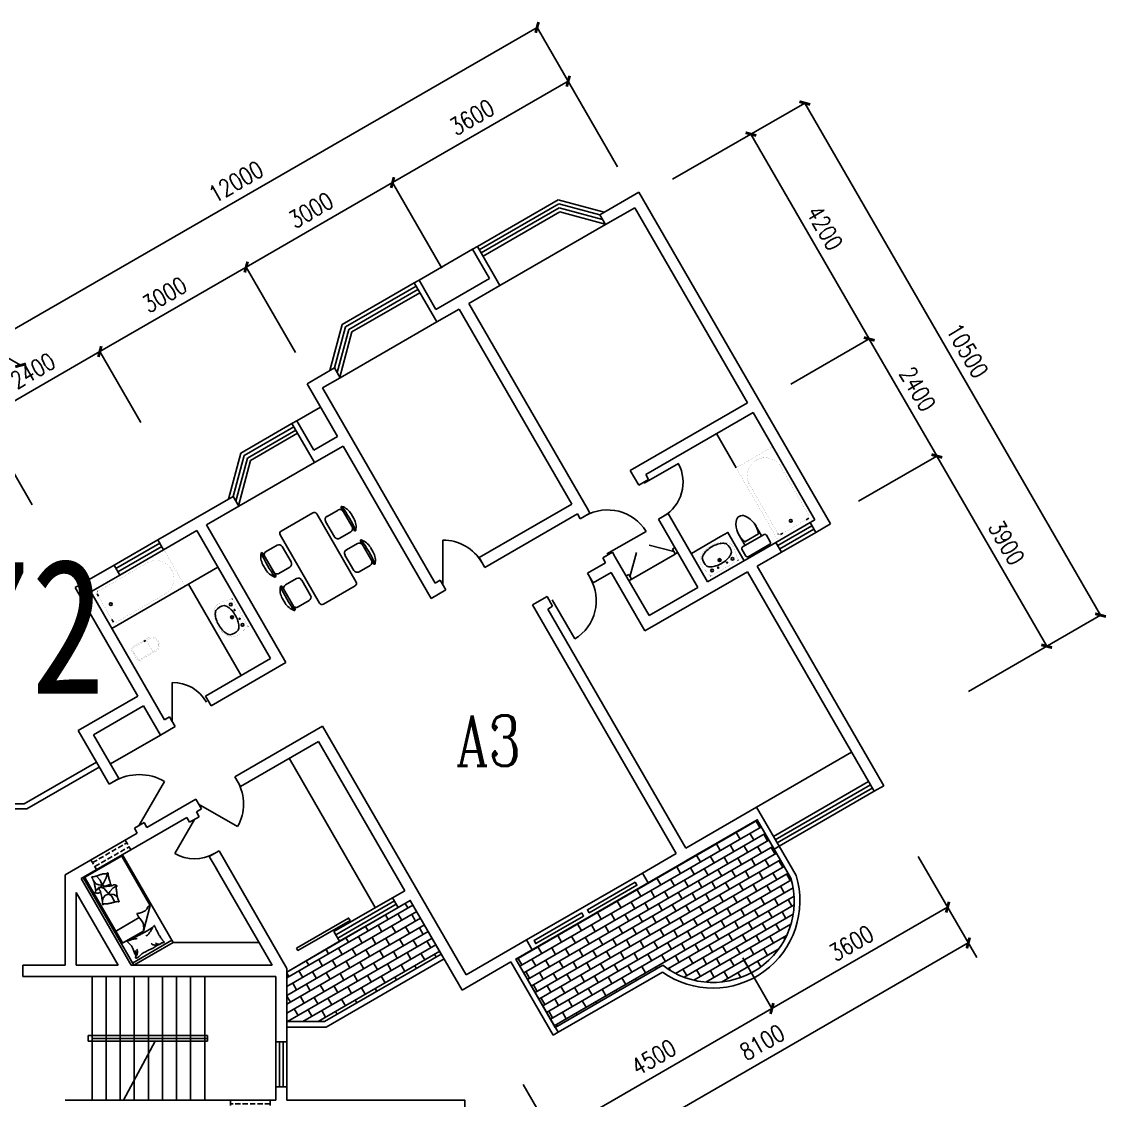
# Model space of a CAD drawing. Header units: millimetres. Extents: x 1129 to 40845, y 569 to 36641.
# Drawn here: x 21592 to 40845, y 17488 to 36641 of the extents above; entities that cross this region are included whole.
import ezdxf
from ezdxf.enums import TextEntityAlignment as Align

# ---------------------------------------------------------------- set-up
doc = ezdxf.new("R2010")
doc.units = ezdxf.units.MM
doc.linetypes.add('DASH', pattern=[0.35, 0.25, -0.1])
for name, color, linetype in [('JJ', 8, 'Continuous'), ('PUB_DIM', 3, 'Continuous'), ('PUB_TEXT', 7, 'Continuous'), ('PUB_WINDW', 7, 'Continuous'), ('TOILET', 7, 'Continuous'), ('WALL', 255, 'Continuous'), ('WINDOW', 2, 'Continuous')]:
    doc.layers.add(name, color=color, linetype=linetype)
doc.styles.add('-宋体', font='SimSun.ttf', dxfattribs={"width": 0.8})
doc.styles.add('_ROMANC', font='ROMANC.shx', dxfattribs={"width": 0.75})
doc.styles.add('DIM_FONT', font='SIMPLEX', dxfattribs={"width": 0.8})
doc.styles.add('SIMPLEX', font='SIMPLEX.SHX')
doc.styles.get("Standard").update_dxf_attribs({"font": 'arial.ttf'})
doc.dimstyles.new('AXIS', dxfattribs={"dimtxt": 300, "dimasz": 1, "dimexe": 250, "dimexo": 300, "dimgap": 0.09, "dimtad": 1, "dimdec": 0, "dimzin": 0, "dimdsep": 46, "dimtxsty": 'DIM_FONT', "dimblk": '_DIMX', "dimcen": 0.09, "dimse1": 1, "dimse2": 1, "dimclrt": 7, "dimadec": 0, "dimazin": 0, "dimtfac": 1, "dimtdec": 0, "dimtix": 1, "dimtmove": 2, "dimatfit": 3, "dimldrblk": '_DIMX', "dimfxl": 1, "dimtolj": 1, "dimtzin": 0, "dimarcsym": 0})

# ---------------------------------------------------------------- blocks, each defined once
blk = doc.blocks.new('_DBLK')
blk.add_line((-0.5, 0), (0, -0.866))
blk.add_arc((-0.5, 0), 1, 300, 0)
at = {"style": 'SIMPLEX', "flags": 9}
blk.add_attdef('A', text='', height=1, dxfattribs=at).set_placement((0, 1.5), align=Align.MIDDLE)
blk = doc.blocks.new('M_C55HKH')
for p, q in [((0, -52), (900, -52)), ((26, -509), (26, -1968)), ((503, -489), (46, -489)), ((503, -489), (872, -858)), ((46, -761), (564, -761)), ((872, -1968), (872, -858)), ((299, -1273), (295, -1270)), ((307, -1352), (299, -1273)), ((146, -1456), (100, -1409)), ((211, -1478), (146, -1456)), ((278, -1459), (211, -1478)), ((278, -1459), (251, -1606)), ((278, -1459), (305, -1407)), ((278, -1459), (357, -1410)), ((317, -1498), (278, -1459)), ((305, -1407), (307, -1352)), ((357, -1410), (393, -1337)), ((393, -1337), (392, -1318)), ((163, -1664), (89, -1649)), ((249, -1682), (175, -1667)), ((249, -1682), (196, -1718)), ((219, -1643), (211, -1652)), ((251, -1606), (219, -1643)), ((249, -1682), (286, -1639)), ((249, -1682), (266, -1787)), ((292, -1700), (249, -1682)), ((286, -1639), (333, -1628)), ((391, -1769), (292, -1700)), ((412, -1527), (317, -1498)), ((333, -1628), (405, -1618)), ((495, -1523), (412, -1527)), ((154, -1766), (147, -1841)), ((196, -1718), (154, -1766)), ((266, -1787), (243, -1892)), ((469, -1839), (391, -1769)), ((46, -1988), (852, -1988))]:
    blk.add_line(p, q)
blk.add_lwpolyline([(0, -2000), (0, 0), (900, 0), (900, -2000)], close=True)
for points in [[(135, -134, -0.263368), (107, -115, -0.494818), (116, -96, -0.049225), (134, -94, -0.036831), (158, -96, -0.031893), (196, -104, 0.035782), (230, -111, 0.032941), (319, -117, 0.026564), (430, -111, 0.017905), (468, -106, -0.033397), (488, -104, -0.03204), (525, -104, 0.018442), (590, -107, 0.010837), (654, -107, 0.014624), (702, -104, 0.111249), (725, -96, -0.153708), (742, -92, -0.076444), (749, -94, -0.215512), (751, -96, -0.585858), (748, -99, 0.363489), (744, -102, 0.191716), (743, -113, -0.129675), (745, -130, -0.01735), (742, -147, 0.019326), (740, -162, 0.018818), (733, -230, 0.021828), (732, -289, 0.006204), (734, -323, 0.001963), (740, -430, 0.028341), (744, -466, -0.117014), (744, -475, -0.36606), (742, -476, -0.03973), (728, -473, -0.048309), (715, -468, 0.062981), (704, -464, 0.04058), (681, -461, 0.014345), (614, -458, 0.005484), (488, -459, 0.007153), (392, -462, 0.008762), (350, -465, -0.008153), (304, -468, -0.06251), (247, -463, 0.078669), (201, -461, 0.047825), (179, -466, -0.034494), (148, -473, -0.023571), (123, -476, -0.510228), (122, -475), (129, -445), (150, -363, 0.073041), (152, -343, 0.023305), (146, -282, 0.018299), (142, -259, -0.01097), (135, -221, -0.042281), (132, -187, -0.027201), (135, -133)], [(133, -150, -0.05369), (148, -163, -0.070312), (156, -175, -0.015448), (159, -183, -0.013244), (163, -194, -0.082127), (166, -212, -0.064164), (163, -235)], [(135, -134, -0.077379), (170, -159, -0.077379), (195, -194, -0.047525), (205, -218, -0.047525), (210, -244)], [(609, -107, 0.027842), (585, -118, 0.048685), (573, -126, 0.023666), (545, -150, 0.031223), (526, -171, 0.046801), (521, -179, 0.023191), (513, -196)], [(691, -102, 0.088153), (656, -105, 0.088153), (625, -120, 0.077547), (604, -142, 0.077547), (590, -169)], [(225, -460, 0.009729), (253, -451, 0.009729), (280, -441, 0.007971), (301, -432, 0.007971), (323, -423)], [(695, -462, 0.016108), (656, -436, 0.024599), (629, -421, 0.009477), (580, -397, 0.015937), (550, -385, 0.072521), (534, -381, 0.033339), (498, -381)], [(503, -489, -0.085272), (566, -599, -0.124044), (575, -686), (562, -782), (563, -854)], [(563, -854, -0.027362), (602, -838, -0.040834), (629, -830, -0.038441), (717, -821, -0.076528), (761, -826, -0.103649), (788, -840, 0.093398), (818, -857, 0.072727), (841, -861, 0.052315), (872, -858)], [(400, -1581, 0.025626), (402, -1591, 0.0108), (426, -1697, 0.00456), (445, -1769, 0.01125), (454, -1797, 0.069394), (462, -1813, -0.079756), (468, -1827, -0.106399), (469, -1839, -0.328642), (466, -1842, -0.299547), (461, -1840, 0.189917), (454, -1835, 0.033518), (446, -1833, 0.075627), (442, -1833, 0.053489), (436, -1835, 0.017838), (418, -1843, 0.038394), (397, -1855, -0.059529), (384, -1862, -0.035943), (362, -1869, -0.011245), (291, -1884, -0.006203), (259, -1889, 0.010783), (241, -1893, 0.019485), (230, -1895, 0.005062), (188, -1908, 0.101392), (167, -1919, -0.223768), (156, -1922, -0.25558), (153, -1920, -0.081563), (150, -1907, -0.071805), (151, -1893, 0.069985), (152, -1879, 0.03546), (145, -1831, 0.029432), (130, -1774, 0.001554), (121, -1746, -0.00152), (112, -1718, -0.004735), (102, -1689, 0.00382), (91, -1653, 0.296001), (66, -1634, -0.649774), (61, -1616, -0.02319), (65, -1613, 0.0288), (68, -1610, 0.005727), (73, -1605, -0.004358), (80, -1599, -0.027528), (94, -1586, -0.046214), (104, -1580, -0.194121), (117, -1579, 0.133719), (137, -1580, 0.005779), (155, -1575, 0.008882)]]:
    blk.add_lwpolyline(points, format="xyb")
blk.add_lwpolyline([(345, -1251, 0.101392), (366, -1238, -0.223768), (377, -1234, -0.25558), (380, -1236, -0.081563), (384, -1249, -0.071805), (384, -1263, 0.069985), (384, -1277, 0.03546), (394, -1324, 0.029432), (414, -1380, 0.001554), (425, -1407, -0.00152), (437, -1434, -0.004735), (448, -1462, 0.00382), (462, -1497, 0.296001), (488, -1515, -0.649774), (495, -1532, -0.02319), (491, -1536, 0.0288), (488, -1539, 0.005727), (484, -1544, -0.004358), (478, -1551, -0.027528), (464, -1564, -0.046214), (455, -1571, -0.194121), (442, -1573, 0.133719), (422, -1574, 0.011505), (387, -1586, 0.008882), (343, -1604, 0.012426), (286, -1629, -0.033612), (264, -1637), (218, -1652), (182, -1663, 0.224341), (170, -1674, -0.722772), (163, -1673, -0.103513), (163, -1670, 0.053465), (163, -1664, 0.030109), (161, -1646, -0.031436), (159, -1628, -0.05324), (160, -1616, 0.05518), (161, -1604, 0.056271), (157, -1583, 0.0108), (124, -1480, 0.00456), (100, -1409, 0.01125), (89, -1381, 0.069394), (80, -1366, -0.079756), (73, -1353, -0.106399), (71, -1341, -0.328642), (74, -1338, -0.299547), (79, -1340, 0.189917), (86, -1344, 0.033518), (94, -1345, 0.075627), (98, -1345, 0.053489), (104, -1343, 0.017838), (122, -1333, 0.038394), (141, -1319, -0.059529), (154, -1311, -0.035943), (175, -1303, -0.011245), (245, -1283, -0.006203), (276, -1275, 0.010783), (295, -1270, 0.019485), (305, -1266, 0.005062)], format="xyb", close=True)
for centre, start, end in [((46, -509), 90, 180), ((46, -741), 180, 270), ((46, -1968), 180, 270), ((852, -1968), 270, 0)]:
    blk.add_arc(centre, 20, start, end)
at = {"style": 'DIM_FONT', "width": 0.8, "flags": 9}
for tag in ['XSIZE', 'YSIZE']:
    blk.add_attdef(tag, (0, 0), '', height=0.5, dxfattribs=at)
blk = doc.blocks.new('_GCBLK')
at = {"linetype": 'DASH'}
for p, q in [((-0.5, -0.5), (-0.5, 0.5)), ((0.5, -0.5), (0.5, 0.5)), ((-0.5, 0.2), (0.5, 0.2)), ((-0.5, -0.2), (0.5, -0.2))]:
    blk.add_line(p, q, dxfattribs=at)
at = {"style": 'SIMPLEX', "flags": 9}
blk.add_attdef('A', text='', height=1, dxfattribs=at).set_placement((0, 1.5), align=Align.MIDDLE)
blk = doc.blocks.new('_DIMX')
at = {"const_width": 50}
blk.add_lwpolyline([(-70, -70), (70, 70)], dxfattribs=at)
blk = doc.blocks.new('*D44')
at = {"color": 0, "linetype": 'ByBlock', "transparency": 16777216}
blk.add_line((1509815, 458482), (1502801, 454433), dxfattribs=at)
at = {"layer": 'DEFPOINTS', "color": 0, "linetype": 'ByBlock', "transparency": 16777216}
for p in [(1509815, 458482), (1502801, 454432), (1502801, 454432)]:
    blk.add_point(p, dxfattribs=at)
at = {"color": 0, "linetype": 'ByBlock', "transparency": 16777216}
for p, rotation in [((1509815, 458482), 30.00000000000117), ((1502801, 454432), 210.0000000000012)]:
    blk.add_blockref('_DIMX', p, dxfattribs=dict(at, rotation=rotation))
at = {"color": 7, "linetype": 'ByBlock', "transparency": 16777216, "insert": (1506158, 456717), "char_height": 300, "attachment_point": 5, "rotation": 30, "style": 'DIM_FONT'}
blk.add_mtext('\\A1;8100', dxfattribs=at)
blk = doc.blocks.new('*D43')
at = {"color": 0, "linetype": 'ByBlock', "transparency": 16777216}
blk.add_line((1509447, 459118), (1506331, 457319), dxfattribs=at)
at = {"layer": 'DEFPOINTS', "color": 0, "linetype": 'ByBlock', "transparency": 16777216}
for p in [(1509448, 459118), (1506330, 457318), (1506330, 457318)]:
    blk.add_point(p, dxfattribs=at)
at = {"color": 0, "linetype": 'ByBlock', "transparency": 16777216}
for p, rotation in [((1509448, 459118), 30.00000000000102), ((1506330, 457318), 210.0000000000011)]:
    blk.add_blockref('_DIMX', p, dxfattribs=dict(at, rotation=rotation))
at = {"color": 7, "linetype": 'ByBlock', "transparency": 16777216, "insert": (1507739, 458478), "char_height": 300, "attachment_point": 5, "rotation": 30, "style": 'DIM_FONT'}
blk.add_mtext('\\A1;3600', dxfattribs=at)
blk = doc.blocks.new('*D49')
at = {"color": 0, "linetype": 'ByBlock', "transparency": 16777216}
blk.add_line((1506330, 457318), (1502434, 455069), dxfattribs=at)
at = {"layer": 'DEFPOINTS', "color": 0, "linetype": 'ByBlock', "transparency": 16777216}
for p in [(1506330, 457318), (1502433, 455068), (1502433, 455068)]:
    blk.add_point(p, dxfattribs=at)
at = {"color": 0, "linetype": 'ByBlock', "transparency": 16777216}
for p, rotation in [((1506330, 457318), 30.00000000000676), ((1502433, 455068), 210.0000000000067)]:
    blk.add_blockref('_DIMX', p, dxfattribs=dict(at, rotation=rotation))
at = {"color": 7, "linetype": 'ByBlock', "transparency": 16777216, "insert": (1504232, 456453), "char_height": 300, "attachment_point": 5, "rotation": 30, "style": 'DIM_FONT'}
blk.add_mtext('\\A1;4500', dxfattribs=at)
blk = doc.blocks.new('_WBLK')
for p, q in [((-0.5, 0.5), (0.5, 0.5)), ((0.5, 0.167), (-0.5, 0.167)), ((0.5, -0.167), (-0.5, -0.167)), ((-0.5, -0.5), (0.5, -0.5))]:
    blk.add_line(p, q)
at = {"style": 'SIMPLEX', "flags": 9}
blk.add_attdef('A', text='', height=1, dxfattribs=at).set_placement((0, 1.5), align=Align.MIDDLE)
blk = doc.blocks.new('M_E4')
for p, q in [((670, -80), (670, -137)), ((670, -86), (670, -97)), ((670, -663), (670, -614))]:
    blk.add_line(p, q)
at = {"const_width": 1.5}
for points in [[(-750, -750), (-750, 0)], [(-750, 0), (750, 0)], [(750, 0), (750, -750)], [(608, -56), (640, -56)], [(670, -90), (670, -656)], [(750, -750), (-750, -750)], [(670, -663), (670, -655)]]:
    blk.add_lwpolyline(points, dxfattribs=at)
for points in [[(-399, -56, 0.930688), (-388, -693, 0.930688)], [(670, -86, 0.414214), (640, -56, 0.414214)], [(670, -90, 0.041784), (670, -85, 0.412615)], [(640, -693, 0.414214), (670, -663, 0.414214)]]:
    blk.add_lwpolyline(points, format="xyb", dxfattribs=at)
at = {"const_width": 1.5, "flags": 128}
for points in [[(-399, -56), (608, -56)], [(-399, -694), (645, -692)]]:
    blk.add_lwpolyline(points, dxfattribs=at)
for radius in [25, 23]:
    blk.add_circle((550, -381), radius)
blk.add_arc((640, -663), 30, 270, 280.176)
at = {"width": 0.8, "flags": 9}
for tag in ['XSIZE', 'YSIZE']:
    blk.add_attdef(tag, (0, 0), '', height=0.5, dxfattribs=at)
blk = doc.blocks.new('*D17')
at = {"color": 0, "linetype": 'ByBlock', "transparency": 16777216}
blk.add_line((1502161, 474739), (1491770, 468740), dxfattribs=at)
at = {"layer": 'DEFPOINTS', "color": 0, "linetype": 'ByBlock', "transparency": 16777216}
for p in [(1502161, 474739), (1491769, 468739), (1491769, 468739)]:
    blk.add_point(p, dxfattribs=at)
at = {"color": 0, "linetype": 'ByBlock', "transparency": 16777216}
for p, rotation in [((1502161, 474739), 30.00000000000109), ((1491769, 468739), 210.0000000000011)]:
    blk.add_blockref('_DIMX', p, dxfattribs=dict(at, rotation=rotation))
at = {"color": 7, "linetype": 'ByBlock', "transparency": 16777216, "insert": (1496815, 471999), "char_height": 300, "attachment_point": 5, "rotation": 30, "style": 'DIM_FONT'}
blk.add_mtext('\\A1;12000', dxfattribs=at)
blk = doc.blocks.new('*D16')
at = {"color": 0, "linetype": 'ByBlock', "transparency": 16777216}
blk.add_line((1496996, 470483), (1494400, 468985), dxfattribs=at)
at = {"layer": 'DEFPOINTS', "color": 0, "linetype": 'ByBlock', "transparency": 16777216}
for p in [(1496997, 470484), (1494399, 468984), (1494399, 468984)]:
    blk.add_point(p, dxfattribs=at)
at = {"color": 0, "linetype": 'ByBlock', "transparency": 16777216}
for p, rotation in [((1496997, 470484), 29.99999999999318), ((1494399, 468984), 209.9999999999931)]:
    blk.add_blockref('_DIMX', p, dxfattribs=dict(at, rotation=rotation))
at = {"color": 7, "linetype": 'ByBlock', "transparency": 16777216, "insert": (1495548, 469994), "char_height": 300, "attachment_point": 5, "rotation": 30, "style": 'DIM_FONT'}
blk.add_mtext('\\A1;3000', dxfattribs=at)
blk = doc.blocks.new('*D20')
at = {"color": 0, "linetype": 'ByBlock', "transparency": 16777216}
blk.add_line((1482601, 474739), (1492992, 468740), dxfattribs=at)
at = {"layer": 'DEFPOINTS', "color": 0, "linetype": 'ByBlock', "transparency": 16777216}
for p in [(1482601, 474739), (1492993, 468739), (1492993, 468739)]:
    blk.add_point(p, dxfattribs=at)
at = {"color": 0, "linetype": 'ByBlock', "transparency": 16777216}
for p, rotation in [((1482601, 474739), 149.9999999999989), ((1492993, 468739), 329.9999999999989)]:
    blk.add_blockref('_DIMX', p, dxfattribs=dict(at, rotation=rotation))
at = {"color": 7, "linetype": 'ByBlock', "transparency": 16777216, "insert": (1487947, 471999), "char_height": 300, "attachment_point": 5, "rotation": 330, "style": 'DIM_FONT'}
blk.add_mtext('\\A1;12000', dxfattribs=at)
blk = doc.blocks.new('*D50')
at = {"color": 0, "linetype": 'ByBlock', "transparency": 16777216}
blk.add_line((1494399, 468984), (1492321, 467784), dxfattribs=at)
at = {"layer": 'DEFPOINTS', "color": 0, "linetype": 'ByBlock', "transparency": 16777216}
for p in [(1494399, 468984), (1492321, 467784), (1492321, 467784)]:
    blk.add_point(p, dxfattribs=at)
at = {"color": 0, "linetype": 'ByBlock', "transparency": 16777216}
for p, rotation in [((1494399, 468984), 30.00000000000325), ((1492321, 467784), 210.0000000000032)]:
    blk.add_blockref('_DIMX', p, dxfattribs=dict(at, rotation=rotation))
at = {"color": 7, "linetype": 'ByBlock', "transparency": 16777216, "insert": (1493210, 468644), "char_height": 300, "attachment_point": 5, "rotation": 30, "style": 'DIM_FONT'}
blk.add_mtext('\\A1;2400', dxfattribs=at)
blk = doc.blocks.new('*D25')
at = {"color": 0, "linetype": 'ByBlock', "transparency": 16777216}
blk.add_line((1506914, 473395), (1512163, 464304), dxfattribs=at)
at = {"layer": 'DEFPOINTS', "color": 0, "linetype": 'ByBlock', "transparency": 16777216}
for p in [(1506913, 473396), (1512163, 464303), (1512163, 464303)]:
    blk.add_point(p, dxfattribs=at)
at = {"color": 0, "linetype": 'ByBlock', "transparency": 16777216}
for p, rotation in [((1506913, 473396), 120.0000000000021), ((1512163, 464303), 300.0000000000021)]:
    blk.add_blockref('_DIMX', p, dxfattribs=dict(at, rotation=rotation))
at = {"color": 7, "linetype": 'ByBlock', "transparency": 16777216, "insert": (1509798, 468999), "char_height": 300, "attachment_point": 5, "rotation": 300, "style": 'DIM_FONT'}
blk.add_mtext('\\A1;10500', dxfattribs=at)
blk = doc.blocks.new('*D24')
at = {"color": 0, "linetype": 'ByBlock', "transparency": 16777216}
blk.add_line((1508058, 469206), (1509257, 467129), dxfattribs=at)
at = {"layer": 'DEFPOINTS', "color": 0, "linetype": 'ByBlock', "transparency": 16777216}
for p in [(1508057, 469207), (1509257, 467129), (1509257, 467129)]:
    blk.add_point(p, dxfattribs=at)
at = {"color": 0, "linetype": 'ByBlock', "transparency": 16777216}
for p, rotation in [((1508057, 469207), 119.9999999999999), ((1509257, 467129), 299.9999999999998)]:
    blk.add_blockref('_DIMX', p, dxfattribs=dict(at, rotation=rotation))
at = {"color": 7, "linetype": 'ByBlock', "transparency": 16777216, "insert": (1508917, 468318), "char_height": 300, "attachment_point": 5, "rotation": 300, "style": 'DIM_FONT'}
blk.add_mtext('\\A1;2400', dxfattribs=at)
blk = doc.blocks.new('*D23')
at = {"color": 0, "linetype": 'ByBlock', "transparency": 16777216}
blk.add_line((1505958, 472843), (1508057, 469208), dxfattribs=at)
at = {"layer": 'DEFPOINTS', "color": 0, "linetype": 'ByBlock', "transparency": 16777216}
for p in [(1505957, 472844), (1508057, 469207), (1508057, 469207)]:
    blk.add_point(p, dxfattribs=at)
at = {"color": 0, "linetype": 'ByBlock', "transparency": 16777216}
for p, rotation in [((1505957, 472844), 119.9999999999989), ((1508057, 469207), 299.9999999999989)]:
    blk.add_blockref('_DIMX', p, dxfattribs=dict(at, rotation=rotation))
at = {"color": 7, "linetype": 'ByBlock', "transparency": 16777216, "insert": (1507267, 471176), "char_height": 300, "attachment_point": 5, "rotation": 300, "style": 'DIM_FONT'}
blk.add_mtext('\\A1;4200', dxfattribs=at)
blk = doc.blocks.new('*D45')
at = {"color": 0, "linetype": 'ByBlock', "transparency": 16777216}
blk.add_line((1511207, 463752), (1509258, 467128), dxfattribs=at)
at = {"layer": 'DEFPOINTS', "color": 0, "linetype": 'ByBlock', "transparency": 16777216}
for p in [(1509257, 467129), (1509257, 467129), (1511207, 463751)]:
    blk.add_point(p, dxfattribs=at)
at = {"color": 0, "linetype": 'ByBlock', "transparency": 16777216}
for p, rotation in [((1509257, 467129), 119.9999999999915), ((1511207, 463751), 299.9999999999915)]:
    blk.add_blockref('_DIMX', p, dxfattribs=dict(at, rotation=rotation))
at = {"color": 7, "linetype": 'ByBlock', "transparency": 16777216, "insert": (1510492, 465590), "char_height": 300, "attachment_point": 5, "rotation": 300, "style": 'DIM_FONT'}
blk.add_mtext('\\A1;3900', dxfattribs=at)
blk = doc.blocks.new('M_A2ZXL')
blk.add_line((-0.472, 0), (-0.472, -1))
blk.add_arc((-0.5, 0), 1, 271.6231, 0)
blk = doc.blocks.new('M_E2')
blk.add_line((-306, -118), (-266, -118))
at = {"const_width": 1.5}
for points in [[(-366, 138, 0.97895), (-366, -138, 0.97895)], [(-366, 118, 0.97895), (-366, -118, 0.97895)], [(-306, 118, 0.414214), (-316, 108, 0.414214)], [(0, 88, 0.462192), (-59, 137, 0.462192)], [(-20, 88, 0.414214), (-50, 118, 0.414214)], [(-316, -108, 0.414214), (-306, -118, 0.414214)], [(-59, -137, 0.462192), (0, -88, 0.462192)], [(-50, -118, 0.414214), (-20, -88, 0.414214)]]:
    blk.add_lwpolyline(points, format="xyb", dxfattribs=at)
for points in [[(-366, 137), (-59, 137)], [(-316, 118), (-366, 118)], [(-340, 118), (-266, 118)], [(-316, 108), (-316, -108)], [(-50, 118), (-267, 118)], [(-20, -88), (-20, 88)], [(0, 88), (0, -88)], [(-381, -137), (-59, -137)], [(-316, -118), (-366, -118)], [(-340, -118), (-266, -118)], [(-266, -118), (-50, -118)]]:
    blk.add_lwpolyline(points, dxfattribs=at)
at = {"width": 0.8, "flags": 9}
for tag in ['XSIZE', 'YSIZE']:
    blk.add_attdef(tag, (0, 0), '', height=0.5, dxfattribs=at)
blk = doc.blocks.new('M_C25MYD')
for p, q in [((-569, 821), (-109, 821)), ((-389, 921), (-290, 921)), ((117, 821), (577, 821)), ((298, 921), (397, 921)), ((-564, 754), (-564, 529)), ((-114, 754), (-114, 529)), ((122, 754), (122, 529)), ((572, 754), (572, 529)), ((704, 392), (-696, 392)), ((-497, 461), (-182, 461)), ((190, 461), (505, 461)), ((-746, 342), (-746, -308)), ((754, -308), (754, 342)), ((-696, -358), (704, -358)), ((-564, -720), (-564, -495)), ((-182, -427), (-497, -427)), ((-114, -720), (-114, -495)), ((122, -720), (122, -495)), ((505, -427), (190, -427)), ((572, -720), (572, -495)), ((-109, -787), (-569, -787)), ((-290, -887), (-389, -887)), ((577, -787), (117, -787)), ((397, -887), (298, -887))]:
    blk.add_line(p, q)
for centre, radius, start, end in [((-579, 837), 10, 130.7265, 202.67), ((-569, 841), 20, 202.67, 270), ((-379, 606), 316, 91.7651, 130.7265), ((-339, -1857), 2713, 84.8023, 95.1977), ((-497, 754), 67.5, 90, 180), ((-300, 606), 316, 49.2735, 88.2349), ((-182, 754), 67.5, 0, 90), ((-109, 841), 20, 270, 337.33), ((-100, 837), 10, 337.33, 49.2735), ((108, 837), 10, 130.7265, 202.67), ((117, 841), 20, 202.67, 270), ((307, 606), 316, 91.7651, 130.7265), ((347, -1857), 2713, 84.8023, 95.1977), ((190, 754), 67.5, 90, 180), ((387, 606), 316, 49.2735, 88.2349), ((505, 754), 67.5, 0, 90), ((577, 841), 20, 270, 337.33), ((587, 837), 10, 337.33, 49.2735), ((-696, 342), 50, 90, 180), ((-497, 529), 67.5, 180, 270), ((-182, 529), 67.5, 270, 0), ((190, 529), 67.5, 180, 270), ((505, 529), 67.5, 270, 0), ((704, 342), 50, 0, 90), ((-696, -308), 50, 180, 270), ((704, -308), 50, 270, 0), ((-497, -495), 67.5, 90, 180), ((-182, -495), 67.5, 0, 90), ((190, -495), 67.5, 90, 180), ((505, -495), 67.5, 0, 90), ((-497, -720), 67.5, 180, 270), ((-182, -720), 67.5, 270, 0), ((190, -720), 67.5, 180, 270), ((505, -720), 67.5, 270, 0), ((-579, -803), 10, 157.33, 229.2735), ((-569, -807), 20, 90, 157.33), ((-379, -572), 316, 229.2735, 268.2349), ((-339, 1890), 2713, 264.8023, 275.1977), ((-300, -572), 316, 271.7651, 310.7265), ((-109, -807), 20, 22.67, 90), ((-100, -803), 10, 310.7265, 22.67), ((108, -803), 10, 157.33, 229.2735), ((117, -807), 20, 90, 157.33), ((307, -572), 316, 229.2735, 268.2349), ((347, 1890), 2713, 264.8023, 275.1977), ((387, -572), 316, 271.7651, 310.7265), ((577, -807), 20, 22.67, 90), ((587, -803), 10, 310.7265, 22.67)]:
    blk.add_arc(centre, radius, start, end)
at = {"width": 0.8, "flags": 9}
for tag in ['XSIZE', 'YSIZE']:
    blk.add_attdef(tag, (0, 0), '', height=0.5, dxfattribs=at)
blk = doc.blocks.new('M_E11')
for p, q in [((-280, -10), (-280, 0)), ((280, 0), (280, -10)), ((-251, -189), (-251, -186)), ((-248, -183), (-250, -185))]:
    blk.add_line(p, q)
at = {"const_width": 1.5}
for points in [[(-280, 0), (280, 0)], [(-326, -200), (-280, -5)], [(326, -204), (280, -5)]]:
    blk.add_lwpolyline(points, dxfattribs=at)
at = {"flags": 128}
for points in [[(-253, -188, 0.172546), (-250, -358, 0.726395)], [(253, -188, -0.172546), (250, -358, -0.726395)]]:
    blk.add_lwpolyline(points, format="xyb", dxfattribs=at)
for points in [[(253, -188, 0.098208), (193, -141, 0.066287), (110, -111, 0.052428), (0, -100, 0.052428), (-110, -111, 0.066287), (-193, -141, 0.093876), (-251, -186, 0.171377)], [(-250, -358, 0.091341), (-193, -401, 0.066287), (-110, -431, 0.052428), (0, -442, 0.052428), (110, -431, 0.066287), (193, -401, 0.091756), (250, -358, 0.171377)]]:
    blk.add_lwpolyline(points, format="xyb")
at = {"const_width": 1.5}
for points in [[(-326, -200, 0.008223), (-326, -204, 0.149285)], [(-326, -266, 0.149285), (-304, -337, 0.107079), (-231, -408, 0.075625), (-131, -450, 0.062436), (-1, -467, 0.062436), (130, -452, 0.075625), (230, -410, 0.107079), (304, -339, 0.149285), (326, -268, 0.005205), (326, -266, 0.086596)]]:
    blk.add_lwpolyline(points, format="xyb", dxfattribs=at)
at = {"const_width": 1.5, "flags": 128}
for points in [[(-326, -204), (-326, -268)], [(326, -204), (326, -268)]]:
    blk.add_lwpolyline(points, dxfattribs=at)
for centre, radius in [((-210, -75), 24), ((-210, -75), 24), ((-210, -75), 24), ((-90, -65), 10), ((0, -170), 25), ((0, -170), 15), ((90, -65), 10), ((210, -75), 24)]:
    blk.add_circle(centre, radius)
blk.add_arc((-250, -186), 1, 131.3224, 180)
at = {"width": 0.8, "flags": 9}
for tag in ['XSIZE', 'YSIZE']:
    blk.add_attdef(tag, (0, 0), '', height=0.5, dxfattribs=at)
blk = doc.blocks.new('M_A7VJZ')
for p, q in [((-0.5, 0), (-0.146, -0.354)), ((0.5, 0), (0.146, -0.354))]:
    blk.add_line(p, q)
blk = doc.blocks.new('M_E24TTP')
at = {"layer": 'TOILET', "color": 7}
for p, q in [((-170, 200), (-170, 430)), ((170, 200), (170, 430)), ((-220, 200), (220, 200)), ((-140, 260), (140, 260)), ((-250, 30), (-250, 170)), ((220, 0), (-220, 0)), ((250, 170), (250, 30))]:
    blk.add_line(p, q, dxfattribs=at)
for centre, radius, start, end in [((227, 413), 398, 143.3619, 202.5495), ((0, 590), 110, 33.4509, 146.5491), ((-227, 413), 398, 337.4505, 36.6381), ((-220, 170), 30, 90, 180), ((220, 170), 30, 0, 90), ((-220, 30), 30, 180, 270), ((220, 30), 30, 270, 0)]:
    blk.add_arc(centre, radius, start, end, dxfattribs=at)
at = {"style": 'DIM_FONT', "width": 0.8, "flags": 9}
for tag in ['XSIZE', 'YSIZE']:
    blk.add_attdef(tag, (0, 0), '', height=0.5, dxfattribs=at)
blk = doc.blocks.new('*D55')
at = {"color": 0, "linetype": 'ByBlock', "transparency": 16777216}
blk.add_line((1499594, 471983), (1496998, 470484), dxfattribs=at)
at = {"layer": 'DEFPOINTS', "color": 0, "linetype": 'ByBlock', "transparency": 16777216}
for p in [(1499595, 471984), (1496997, 470484), (1496997, 470484)]:
    blk.add_point(p, dxfattribs=at)
at = {"color": 0, "linetype": 'ByBlock', "transparency": 16777216}
for p, rotation in [((1499595, 471984), 30.00000000000373), ((1496997, 470484), 210.0000000000038)]:
    blk.add_blockref('_DIMX', p, dxfattribs=dict(at, rotation=rotation))
at = {"color": 7, "linetype": 'ByBlock', "transparency": 16777216, "insert": (1498146, 471494), "char_height": 300, "attachment_point": 5, "rotation": 30, "style": 'DIM_FONT'}
blk.add_mtext('\\A1;3000', dxfattribs=at)
blk = doc.blocks.new('*D54')
at = {"color": 0, "linetype": 'ByBlock', "transparency": 16777216}
blk.add_line((1502712, 473783), (1499596, 471984), dxfattribs=at)
at = {"layer": 'DEFPOINTS', "color": 0, "linetype": 'ByBlock', "transparency": 16777216}
for p in [(1502713, 473784), (1499595, 471984), (1499595, 471984)]:
    blk.add_point(p, dxfattribs=at)
at = {"color": 0, "linetype": 'ByBlock', "transparency": 16777216}
for p, rotation in [((1502713, 473784), 29.99999999999645), ((1499595, 471984), 209.9999999999965)]:
    blk.add_blockref('_DIMX', p, dxfattribs=dict(at, rotation=rotation))
at = {"color": 7, "linetype": 'ByBlock', "transparency": 16777216, "insert": (1501004, 473144), "char_height": 300, "attachment_point": 5, "rotation": 30, "style": 'DIM_FONT'}
blk.add_mtext('\\A1;3600', dxfattribs=at)
blk = doc.blocks.new('1T4F72')
h = blk.add_hatch()
h.set_pattern_fill('AR-BRSTD', color=8, scale=2, angle=30, style=0)
h.set_pattern_definition([(30, (-1048397.38, -1184649.88), (-67.7418, 117.332239), []), (120, (-1048397.38, -1184649.88), (-243.718162, 15.73224), [135.4836, -135.4836])])
edge = h.paths.add_edge_path()
edge.add_line((21354.6, -14405.1), (20654.6, -13192.7))
edge.add_line((20654.6, -13192.7), (24941.3, -10717.8))
edge.add_line((24941.3, -10717.8), (25539.5, -11753.9))
edge.add_arc((24152.5, -12161), 1445.5, -127.87309, 16.35801, ccw=False)
edge.add_line((23265.1, -13302.1), (21354.6, -14405.1))
h = blk.add_hatch()
h.set_pattern_fill('AR-BRSTD', color=8, scale=2, angle=30, style=0)
h.set_pattern_definition([(30, (-1498930.02, -470603.51), (-67.7418, 117.332239), []), (120, (-1498930.02, -470603.51), (-243.718162, 15.73224), [135.4836, -135.4836])])
h.paths.add_polyline_path([(19332.4, -13102.5), (18782.4, -12149.9), (16592.5, -13422.1), (16592.5, -14298.8), (17260.4, -14298.8)])
at = {"color": 8}
for p, q in [((14346.7, -9213.5), (13457.4, -9726.9)), ((10527.5, -10523.6), (11977.5, -10523.6)), ((10577.5, -10437), (11927.5, -10437)), ((25241.3, -11237.4), (25539.5, -11753.9)), ((25329.6, -11186.4), (25629.5, -11705.9)), ((16592.5, -13422.1), (17526.6, -12874.9)), ((21354.6, -14405.1), (23265.1, -13302.1)), ((21404.6, -14491.7), (23258.2, -13421.5)), ((15183.6, -14548.8), (15183.6, -14648.8)), ((13692.5, -15698.8), (14252.5, -14648.8))]:
    blk.add_line(p, q, dxfattribs=at)
for points in [[(21354.6, -14405.1), (20654.6, -13192.7), (24941.3, -10717.8), (25539.5, -11753.9)], [(19332.4, -13102.5), (18782.4, -12149.9), (16592.5, -13422.1), (16592.5, -14298.8), (17260.4, -14298.8), (19332.4, -13102.5)]]:
    blk.add_lwpolyline(points, dxfattribs=at)
blk.add_lwpolyline([(16764.2, -12996), (17687.7, -12462.8), (17711.9, -12504.8), (16788.4, -13037.9)], close=True, dxfattribs=at)
blk.add_lwpolyline([(12408.3, -14095, 0, 0, 0), (15786.7, -14095, 0, 0, 0), (15786.7, -15131.5, 0, 0, 0), (14532.5, -15131.5, 600, 0, 0), (14252.5, -15131.5, 0, 0, 0)], format="xyseb", dxfattribs=at)
for radius, start, end in [(1545.5, 234.64481, 17.12845), (1445.5, 232.12691, 16.35801)]:
    blk.add_arc((24152.5, -12161), radius, start, end, dxfattribs=at)
at = {"layer": 'JJ', "color": 8}
for p, q in [((24566.3, -4467.9), (24216.3, -3861.7)), ((23771, -5990.5), (24290.6, -5690.5)), ((13483.7, -7318.8), (15365.7, -6232.2)), ((15782.3, -8153.7), (14846.1, -6532.2)), ((18159.7, -12277.9), (16632.3, -9626)), ((14574.6, -12896.7), (16095.8, -12896.7))]:
    blk.add_line(p, q, dxfattribs=at)
blk.add_lwpolyline([(24290.6, -5690.5), (24420, -5615.8), (24709.5, -6117.3)], dxfattribs=at)
at = {"layer": 'PUB_DIM'}
for p, q in [((21032.9, 3352), (22461.7, 877.2)), ((25784.5, 2008.9), (23438.4, 654.4)), ((18466.7, 596.8), (19344.1, -922.8)), ((15868.6, -903.2), (16746, -2422.8)), ((26928.7, -2180.2), (25538.4, -2982.9)), ((13270.9, -2403.1), (13998.2, -3662.8)), ((10640.6, -2648), (12069.4, -5122.8)), ((28128.7, -4258.7), (26738.4, -5061.4)), ((22661.8, -6473.7), (23482.1, -6000.1)), ((31034.5, -7084.3), (28688.4, -8438.9)), ((26616.7, -9519.5), (24927.9, -10494.5)), ((27800, -11368.9), (28836.3, -13163.8)), ((22903.7, -11663.2), (20845.1, -12851.7)), ((17260.4, -14298.8), (19332.4, -13102.5)), ((17287.2, -14398.8), (19382.4, -13189.1)), ((24682.3, -13168.9), (25201.9, -14068.9)), ((17260.4, -14298.8), (16592.5, -14298.8)), ((17287.2, -14398.8), (16592.5, -14398.8)), ((20785.2, -15418.9), (21821.4, -17213.8))]:
    blk.add_line(p, q, dxfattribs=at)
at = {"layer": 'PUB_DIM', "color": 8}
for p, q in [((13132.5, -15698.8), (13132.5, -13498.8)), ((13382.5, -15698.8), (13382.5, -13498.8)), ((13632.5, -15698.8), (13632.5, -13498.8)), ((13882.5, -15698.8), (13882.5, -13498.8)), ((14132.5, -15698.8), (14132.5, -13498.8)), ((14382.5, -15698.8), (14382.5, -13498.8)), ((14632.5, -15698.8), (14632.5, -13498.8)), ((14882.5, -15698.8), (14882.5, -13498.8)), ((15132.5, -15698.8), (15132.5, -13498.8)), ((13061.6, -14548.8), (15183.6, -14548.8)), ((13061.6, -14548.8), (13061.6, -14648.8)), ((13132.5, -14598.8), (15183.6, -14598.8)), ((13061.6, -14648.8), (15183.6, -14648.8))]:
    blk.add_line(p, q, dxfattribs=at)
at = {"layer": 'PUB_DIM'}
for points in [[(22772.7, -11825.8), (21925.9, -12314.7), (21957.1, -12368.8), (22803.9, -11879.9)], [(21825.2, -12372.8), (20978.4, -12861.7), (21009.6, -12915.8), (21856.5, -12426.9)]]:
    blk.add_lwpolyline(points, close=True, dxfattribs=at)
at = {"layer": 'WALL'}
for p, q in [((22144.1, 22.6), (22839, 423.8)), ((22839, 423.8), (26239, -5465.2)), ((22144.1, 22.6), (22244.1, -150.6)), ((22244.1, -150.6), (22765.8, 150.6)), ((22765.8, 150.6), (24765.8, -3313.5)), ((19973.5, -537.8), (19886.9, -587.8)), ((19973.5, -537.8), (20373.5, -1230.6)), ((19886.9, -587.8), (20186.9, -1107.4)), ((18851.4, -1185.6), (18938, -1135.6)), ((18938, -1135.6), (19238, -1655.3)), ((19238, -1655.3), (20186.9, -1107.4)), ((18851.4, -1185.6), (19251.4, -1878.5)), ((19821.3, -1549.4), (20373.5, -1230.6)), ((19251.4, -1878.5), (19648.1, -1649.4)), ((19648.1, -1649.4), (21648.1, -5113.5)), ((19821.3, -1549.4), (21921.3, -5186.7)), ((16950, -2976.2), (17436.1, -2695.5)), ((17223.2, -3049.4), (17536.1, -2868.7)), ((17436.1, -2695.5), (17536.1, -2868.7)), ((17488.8, -3909.5), (16950, -2976.2)), ((19223.2, -6513.5), (17223.2, -3049.4)), ((24765.8, -3313.5), (22687.3, -4513.5)), ((16681.9, -3682.5), (16768.5, -3632.5)), ((16768.5, -3632.5), (17068.5, -4152.1)), ((24865.8, -3486.7), (22960.5, -4586.7)), ((24865.8, -3486.7), (25965.8, -5392)), ((16681.9, -3682.5), (17081.9, -4375.3)), ((17068.5, -4152.1), (17488.8, -3909.5)), ((17081.9, -4375.3), (17588.8, -4082.7)), ((19150, -6786.7), (17588.8, -4082.7)), ((22687.3, -4513.5), (22837.3, -4773.3)), ((22960.5, -4586.7), (23010.5, -4673.3)), ((23010.5, -4673.3), (22837.3, -4773.3)), ((14302.8, -5748.9), (15636.7, -4978.8)), ((15636.7, -4978.8), (15736.7, -5152)), ((15164, -5482.7), (15736.7, -5152)), ((21648.1, -5113.5), (20002.6, -6063.5)), ((21921.3, -5186.7), (21971.3, -5273.3)), ((21748.1, -5286.7), (20102.6, -6236.7)), ((21748.1, -5286.7), (21798.1, -5373.3)), ((21798.1, -5373.3), (21971.3, -5273.3)), ((23360.5, -5279.5), (23187.3, -5379.5)), ((23187.3, -5379.5), (23887.3, -6592)), ((23360.5, -5279.5), (24060.5, -6492)), ((14402.8, -5922.1), (14990.7, -5582.7)), ((16301.9, -7853.7), (14990.7, -5582.7)), ((16575.1, -7926.9), (15164, -5482.7)), ((25965.8, -5392), (25879.2, -5442)), ((26239, -5465.2), (25979.2, -5615.2)), ((14402.8, -5922.1), (14302.8, -5748.9)), ((22198.1, -6066.1), (22371.3, -5966.1)), ((22371.3, -5966.1), (22421.3, -6052.7)), ((25273, -5792), (24060.5, -6492)), ((25373, -5965.2), (24939.9, -6215.2)), ((20002.6, -6063.5), (20102.6, -6236.7)), ((22248.1, -6152.7), (21926.4, -6338.5)), ((22198.1, -6066.1), (22248.1, -6152.7)), ((23021.3, -7092), (22421.3, -6052.7)), ((12835.5, -6596.1), (13523.4, -6198.9)), ((13623.4, -6372.1), (13523.4, -6198.9)), ((22026.4, -6511.7), (21926.4, -6338.5)), ((22348.1, -6326), (22026.4, -6511.7)), ((22948.1, -7365.2), (22348.1, -6326)), ((24766.7, -6315.2), (22948.1, -7365.2)), ((24766.7, -6315.2), (27016.7, -10212.3)), ((24939.9, -6215.2), (27189.9, -10112.3)), ((13108.7, -6669.3), (13623.4, -6372.1)), ((19309.8, -6463.5), (19223.2, -6513.5)), ((19309.8, -6463.5), (19409.8, -6636.7)), ((13946.7, -8520.7), (12835.5, -6596.1)), ((14419.9, -8940.3), (13108.7, -6669.3)), ((19409.8, -6636.7), (19150, -6786.7)), ((23887.3, -6592), (23021.3, -7092)), ((21208.9, -6752.7), (20949.1, -6902.7)), ((20949.1, -6902.7), (23499.1, -11319.5)), ((21308.9, -6926), (21208.9, -6752.7)), ((21308.9, -6926), (21222.3, -6976)), ((21222.3, -6976), (23672.3, -11219.5)), ((15144.2, -8522.1), (16301.9, -7853.7)), ((15244.2, -8695.3), (16575.1, -7926.9)), ((13946.7, -8520.7), (12884.2, -9134.1)), ((15144.2, -8522.1), (15244.2, -8695.3)), ((14046.7, -8693.9), (13157.4, -9207.3)), ((14346.7, -9213.5), (14046.7, -8693.9)), ((14419.9, -8940.3), (14506.5, -8890.3)), ((14506.5, -8890.3), (14606.5, -9063.5)), ((13209.2, -9697), (12884.2, -9134.1)), ((13607.4, -9986.7), (13157.4, -9207.3)), ((14346.7, -9213.5), (14606.5, -9063.5)), ((17225.1, -9052.7), (15666.3, -9952.7)), ((19775.1, -13469.5), (17225.1, -9052.7)), ((17151.9, -9326), (15766.3, -10126)), ((18682.4, -11976.7), (17151.9, -9326)), ((13434.2, -10086.7), (13209.2, -9697)), ((13607.4, -9986.7), (13434.2, -10086.7)), ((15766.3, -10126), (15666.3, -9952.7)), ((27189.9, -10112.3), (27016.7, -10212.3)), ((14973.5, -10352.7), (14107.4, -10852.7)), ((15073.5, -10526), (14973.5, -10352.7)), ((15073.5, -10526), (14986.9, -10576)), ((15036.9, -10662.6), (14986.9, -10576)), ((24927.9, -10494.5), (23672.3, -11219.5)), ((25327.9, -11187.4), (24927.9, -10494.5)), ((14813.7, -10676), (12939.1, -11758.2)), ((14057.4, -10766.1), (13884.2, -10866.1)), ((14107.4, -10852.7), (14057.4, -10766.1)), ((14863.7, -10762.6), (14813.7, -10676)), ((14863.7, -10762.6), (15036.9, -10662.6)), ((23003.7, -11836.4), (24941.3, -10717.8)), ((24941.3, -10717.8), (23685.7, -11442.7)), ((25241.3, -11237.4), (24941.3, -10717.8)), ((13934.2, -10952.7), (12652.5, -11692.8)), ((13934.2, -10952.7), (13884.2, -10866.1)), ((15213.7, -11368.8), (15386.9, -11268.8)), ((16592.5, -13356.9), (15386.9, -11268.8)), ((23499.1, -11319.5), (22903.7, -11663.2)), ((25327.9, -11187.4), (25241.3, -11237.4)), ((15352.5, -11609.2), (15213.7, -11368.8)), ((12652.5, -11692.8), (12652.5, -13298.8)), ((16327.9, -13298.8), (15330.8, -11571.6)), ((22903.7, -11663.2), (23003.7, -11836.4)), ((13828.5, -13298.8), (12939.1, -11758.2)), ((13597.6, -13298.8), (12852.5, -12008.2)), ((12852.5, -12008.2), (12852.5, -13298.8)), ((18465.8, -12101.7), (18682.4, -11976.7)), ((18465.8, -12101.7), (18565.8, -12274.9)), ((18565.8, -12274.9), (18782.4, -12149.9)), ((19701.9, -13742.7), (18782.4, -12149.9)), ((17426.6, -12701.7), (17526.6, -12874.9)), ((20845.1, -12851.7), (19775.1, -13469.5)), ((20845.1, -12851.7), (20945.1, -13025)), ((20945.1, -13025), (20654.6, -13192.7)), ((20568, -13242.7), (19701.9, -13742.7)), ((21318, -14541.7), (20568, -13242.7)), ((21404.6, -14491.7), (20654.6, -13192.7)), ((12652.5, -13298.8), (11902.5, -13298.8)), ((11902.5, -13298.8), (11902.5, -13498.8)), ((13597.6, -13298.8), (12852.5, -13298.8)), ((16327.9, -13298.8), (13828.5, -13298.8)), ((16592.5, -14658.8), (16592.5, -13356.9)), ((16392.5, -13498.8), (11902.5, -13498.8)), ((16392.5, -14658.8), (16392.5, -13498.8)), ((21404.6, -14491.7), (21318, -14541.7)), ((16392.5, -14658.8), (16592.5, -14658.8)), ((16392.5, -15698.8), (16392.5, -15458.8)), ((16392.5, -15458.8), (16592.5, -15458.8)), ((16592.5, -15698.8), (16592.5, -15458.8)), ((12652.5, -15698.8), (16392.5, -15698.8)), ((16592.5, -15698.8), (17352.5, -15698.8))]:
    blk.add_line(p, q, dxfattribs=at)
at = {"layer": 'WALL', "color": 4}
for p, q in [((25879.2, -5442), (25979.2, -5615.2)), ((25273, -5792), (25373, -5965.2))]:
    blk.add_line(p, q, dxfattribs=at)
at = {"layer": 'WALL', "color": 2}
for p, q in [((23479.7, -5886), (23435.1, -5911.8)), ((23435.1, -5911.8), (23485.1, -5998.4)), ((23529.7, -5972.6), (23485.1, -5998.4)), ((22659.4, -6359.6), (22613.7, -6386)), ((22659.4, -6359.6), (22709.4, -6446.2)), ((22709.4, -6446.2), (22663.7, -6472.6))]:
    blk.add_line(p, q, dxfattribs=at)
at = {"layer": 'WALL', "color": 8}
for p, q in [((13209.2, -9697), (11927.5, -10437)), ((13259.2, -9783.6), (11977.5, -10523.6))]:
    blk.add_line(p, q, dxfattribs=at)
at = {"layer": 'WALL'}
blk.add_lwpolyline([(17352.5, -15698.8), (19752.5, -15698.8), (19752.5, -16415)], dxfattribs=at)
at = {"layer": 'WINDOW'}
for p, q in [((19973.5, -537.8), (21406.2, 289.4)), ((21415.6, 217.8), (20006.8, -595.5)), ((21406.2, 289.4), (22225.8, 69.8)), ((21415.6, 217.8), (22144.1, 22.6)), ((21425, 146.3), (20040.1, -653.3)), ((21434.4, 74.7), (20073.5, -711)), ((21425, 146.3), (22191.3, -59)), ((21434.4, 74.7), (22238.4, -140.7)), ((22244.1, -150.6), (20373.5, -1230.6)), ((19886.9, -587.8), (18938, -1135.6)), ((18851.4, -1185.6), (17574.1, -1923.1)), ((17631.4, -1967), (18884.7, -1243.4)), ((17688.6, -2010.9), (18918, -1301.1)), ((17745.8, -2054.9), (18951.4, -1358.8)), ((17574.1, -1923.1), (17354.5, -2742.7)), ((19251.4, -1878.5), (17536.1, -2868.7)), ((17631.4, -1967), (17436.1, -2695.5)), ((17688.6, -2010.9), (17483.3, -2777.2)), ((17745.8, -2054.9), (17530.4, -2858.8)), ((16768.5, -3632.5), (17188.8, -3389.8)), ((16681.9, -3682.5), (15774.6, -4206.3)), ((15831.9, -4250.2), (16715.2, -3740.2)), ((15889.1, -4294.2), (16748.6, -3798)), ((15946.4, -4338.1), (16781.9, -3855.7)), ((15774.6, -4206.3), (15555, -5025.9)), ((15831.9, -4250.2), (15636.7, -4978.8)), ((15889.1, -4294.2), (15683.8, -5060.4)), ((15946.4, -4338.1), (15731, -5142.1)), ((15736.7, -5152), (17081.9, -4375.3)), ((26916.7, -10039.1), (25227.9, -11014.2)), ((26950.1, -10096.8), (25261.2, -11071.9)), ((26983.4, -10154.6), (25294.5, -11129.6)), ((25327.9, -11187.4), (27016.7, -10212.3))]:
    blk.add_line(p, q, dxfattribs=at)
at = {"layer": 'JJ', "color": 8}
for name, p, rotation in [('M_E4', (25590.8, -4742.5), 300.0000000000001), ('M_C25MYD', (17128.5, -6082.7), 300.0000000000002), ('M_E24TTP', (24970.6, -5936.2), 30.00000000000014), ('M_E11', (24357.4, -6252.4), 210.0000000000001), ('M_E4', (14133.2, -6943.8), 210.0000000000001), ('M_E11', (15764.3, -7037.8), 300.0000000000002), ('M_E2', (13880, -7790.1), 210.0000000000001)]:
    blk.add_blockref(name, p, dxfattribs=dict(at, rotation=rotation))
at = {"layer": 'JJ', "color": 8, "xscale": -0.9, "yscale": 0.9, "zscale": 0.9, "rotation": 209.9999999999988}
blk.add_blockref('M_C55HKH', (13873.1, -13301.7), dxfattribs=at)
at = {"layer": 'WINDOW'}
for name, p, xscale, yscale, zscale, rotation in [('M_A2ZXL', (23098.9, -5026.4), -700, 700, 700, 120), ('M_A2ZXL', (22084.7, -5669.7), 800, 800, 800, 119.9999999999999), ('_DBLK', (19706.2, -6350.1), -800, 800, 800, 209.9999999999999), ('M_A7VJZ', (23067.4, -6181.8), -900, 900, 900, 210.0000000000001), ('M_A2ZXL', (21630, -6625.1), 800, 800, 800, 29.99999999999994), ('_DBLK', (14860.2, -8803), -700, 700, 700, 210.0000000000001)]:
    blk.add_blockref(name, p, dxfattribs=dict(at, xscale=xscale, yscale=yscale, zscale=zscale, rotation=rotation))
at = {"layer": 'WINDOW', "color": 8}
for name, p, xscale, yscale, zscale, rotation in [('_WBLK', (25626.1, -5703.6), 700, 200.0000000002328, 700, 29.99999999999994), ('_WBLK', (13963.1, -6060.5), 900, 200, 900, 29.99999999999997), ('_DBLK', (13745.8, -10426.4), -900, -900, 900, 300.0000000000001), ('_DBLK', (15369.9, -10239.3), 800, 800, 800, 29.99999999999994), ('_DBLK', (15125.3, -11015.7), 700, 700, 700, 300.0000000000001), ('_WBLK', (17996.2, -12488.3), 1200, 200.0000000000414, 1200, 209.9999999999999), ('_WBLK', (16492.5, -15058.8), 800, 200, 800, 270)]:
    blk.add_blockref(name, p, dxfattribs=dict(at, xscale=xscale, yscale=yscale, zscale=zscale, rotation=rotation))
at = {"layer": 'WINDOW', "color": 1, "zscale": 700}
for p, xscale, yscale, rotation in [((13465.4, -11338.9), -700, 200.0000000000258, 210.0000000000001), ((15942.5, -15798.8), 700, 200, 179.9999999999999)]:
    blk.add_blockref('_GCBLK', p, dxfattribs=dict(at, xscale=xscale, yscale=yscale, rotation=rotation))
at = {"layer": 'PUB_TEXT', "color": 3, "style": '_ROMANC', "width": 0.75}
blk.add_text('A3', height=896, rotation=360, dxfattribs=at).set_placement((19593, -9761.1))
at = {"layer": 'PUB_DIM', "color": 8}
for p1, p2, picture, middle in [((1472, 3352), (11864.3, -2648), '*D20', (6818.2, 611.8)), ((21032.9, 3352), (10640.6, -2648), '*D17', (15686.8, 611.8)), ((13270.9, -2403.1), (11192.1, -3603.2), '*D50', (12081.5, -2743.3))]:
    dim = blk.add_aligned_dim(p1=p1, p2=p2, distance=0, dimstyle='AXIS', dxfattribs=at)
    dim.commit()
    dim.dimension.update_dxf_attribs({"geometry": picture, "text_midpoint": middle, "insert": (-1481128.5, -471387.2)})
at = {"layer": 'PUB_DIM'}
for p1, p2, picture, middle in [((21584.4, 2396.8), (18466.7, 596.8), '*D54', (19875.6, 1756.6)), ((25784.5, 2008.9), (31034.5, -7084.3), '*D25', (28669.4, -2387.7)), ((24828.7, 1457.1), (26928.7, -2180.2), '*D23', (26138.5, -211.6)), ((18466.7, 596.8), (15868.6, -903.2), '*D55', (17017.7, 106.6)), ((15868.6, -903.2), (13270.9, -2403.1), '*D16', (14419.7, -1393.3)), ((26928.7, -2180.2), (28128.7, -4258.7), '*D24', (27788.5, -3069.5)), ((30078.7, -7636.2), (28128.7, -4258.7), '*D45', (29363.5, -5797.4)), ((28319.6, -12268.9), (25201.9, -14068.9), '*D43', (26610.8, -12909.1)), ((28686.9, -12905.1), (21672.1, -16955.1), '*D44', (25029.5, -14670.3)), ((25201.9, -14068.9), (21304.8, -16318.9), '*D49', (23103.4, -14934.1))]:
    dim = blk.add_aligned_dim(p1=p1, p2=p2, distance=0, dimstyle='AXIS', dxfattribs=at)
    dim.commit()
    dim.dimension.update_dxf_attribs({"geometry": picture, "text_midpoint": middle, "insert": (-1481128.5, -471387.2)})

msp = doc.modelspace()

# ---------------------------------------------------------------- block references
at = {"layer": 'PUB_WINDW'}
msp.add_blockref('1T4F72', (9708, 33187), dxfattribs=at)

# ---------------------------------------------------------------- texts
at = {"layer": 'PUB_TEXT', "style": '-宋体', "width": 0.8}
msp.add_text('1T4F72', height=2400, dxfattribs=at).set_placement((15227, 24710))

doc.saveas('drawing.dxf')
